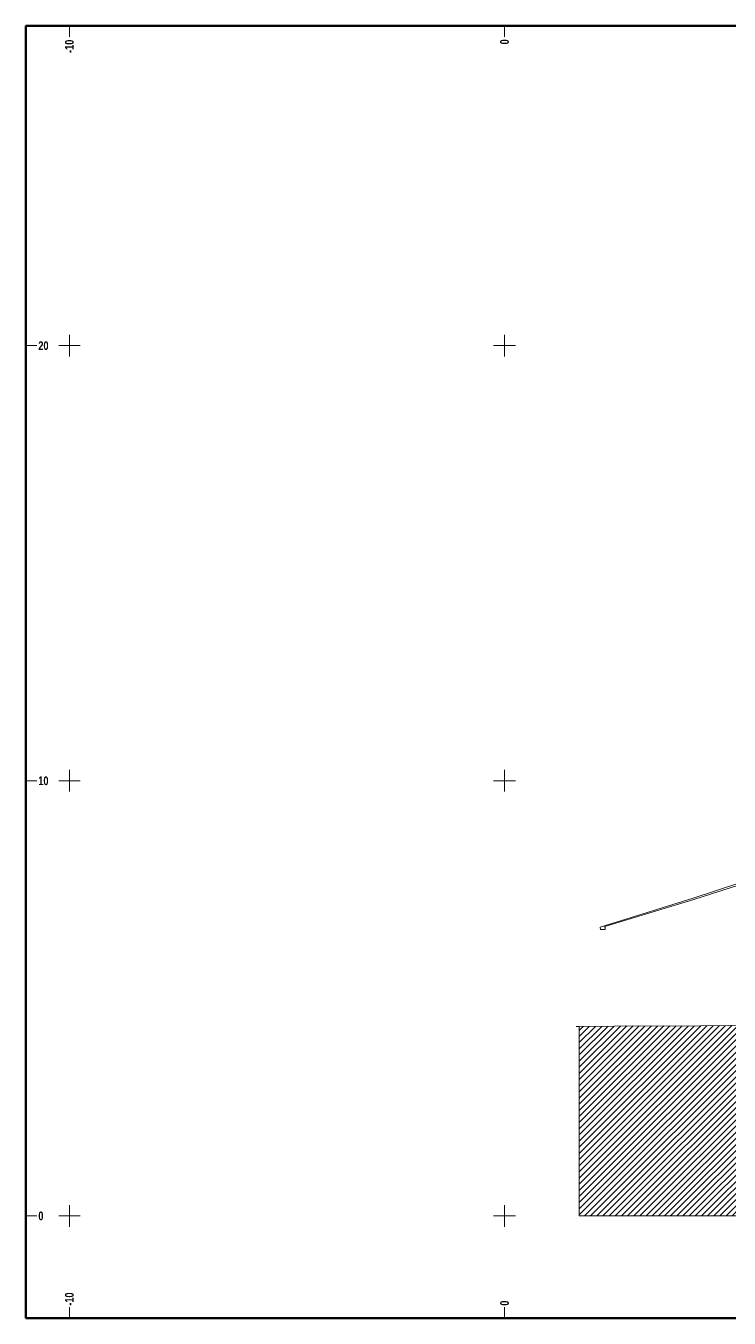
# Model space of a CAD drawing. Header units: millimetres. Extents: x -11 to 31, y -2.4 to 27.4.
# Drawn here: x -11 to 5.16, y -2.35 to 27.35 of the extents above; entities that cross this region are included whole.
import ezdxf

# ---------------------------------------------------------------- set-up
doc = ezdxf.new("R2010")
doc.units = ezdxf.units.MM
doc.layers.get('0').update_dxf_attribs({"lineweight": 9})
doc.layers.add('BATI-MUR', color=1, linetype='Continuous', lineweight=9)
doc.layers.add('Dessin Zones', color=7, linetype='Continuous', lineweight=9)
doc.styles.add('Arial Gras', font='arialbd.ttf', dxfattribs={"width": 0.75})

msp = doc.modelspace()

# ---------------------------------------------------------------- hatches: boundary and pattern name
at = {"layer": 'Dessin Zones'}
h = msp.add_hatch(dxfattribs=at)
h.set_pattern_fill('_USER', color=256, scale=0.1, angle=45, style=0, pattern_type=0)
h.set_pattern_definition([(45, (0, 0), (-0.07071068, 0.07071068), [])])
h.paths.add_polyline_path([(1.7188, 4.3497), (2.5295, 4.3575), (2.7726, 4.3681), (3.4664, 4.3641), (4.4962, 4.3682), (5.1388, 4.3747), (5.8378, 4.3839), (5.9702, 4.3848), (6.1852, 4.3863), (6.1975, 4.4208), (6.3108, 4.4226), (6.3175, 4.4313), (6.4119, 4.4297), (6.4453, 4.4292), (6.4468, 4.4246), (6.47, 4.4232), (6.5505, 4.4185), (6.5541, 4.4067), (6.5993, 4.4), (6.7409, 4.3933), (7.0644, 4.385), (7.4345, 4.3798), (7.5492, 4.3789), (7.6906, 4.3778), (8.2118, 4.3663), (9.0511, 4.3548), (9.9137, 4.35), (10.4485, 4.35), (10.6115, 4.3448), (11.1607, 4.3329), (11.5726, 4.3309), (12.237, 4.3251), (12.7947, 4.3246), (13.3934, 4.3205), (14.3635, 4.3211), (14.9322, 4.3243), (15.4061, 4.3202), (15.9542, 4.3191), (16.7486, 4.3178), (17.8988, 4.3111), (18.1608, 4.3028), (18.5344, 4.2966), (18.9968, 4.2925), (19.3104, 4.2953), (19.574, 4.2937), (20.0528, 4.2929), (20.3681, 4.2937), (20.7525, 4.2929), (21.1943, 4.2953), (21.6066, 4.2995), (22.0254, 4.2962), (22.4508, 4.2896), (22.8524, 4.2765), (23.2721, 4.2592), (23.6121, 4.2556), (23.6664, 4.2554), (24.1845, 4.254), (24.1845, 2.4726), (18.2813, 2.4726), (18.2813, 0), (1.7188, 0)])

# ---------------------------------------------------------------- linework, layer by layer
at = {"linetype": 'Continuous', "lineweight": 60, "flags": 128}
msp.add_lwpolyline([(-11, -2.35), (31, -2.35), (31, 27.35), (-11, 27.35)], close=True, dxfattribs=at)
at = {"linetype": 'Continuous', "lineweight": 20, "flags": 128}
msp.add_lwpolyline([(-11, -2.35), (31, -2.35), (31, 27.35), (-11, 27.35)], close=True, dxfattribs=at)
for points in [[(-10, 27.35), (-10, 27.1)], [(0, 27.35), (0, 27.1)], [(-10, 19.75), (-10, 20.25)], [(0, 19.75), (0, 20.25)], [(-11, 20), (-10.75, 20)], [(-10.2413, 20), (-9.75, 20)], [(-0.25, 20), (0.25, 20)], [(-10, 9.75), (-10, 10.25)], [(0, 9.75), (0, 10.25)], [(-11, 10), (-10.75, 10)], [(-10.2413, 10), (-9.75, 10)], [(-0.25, 10), (0.25, 10)], [(-11, 0), (-10.75, 0)], [(-10.2413, 0), (-9.75, 0)], [(-10, -0.25), (-10, 0.25)], [(-0.25, 0), (0.25, 0)], [(0, -0.25), (0, 0.25)], [(-10, -2.35), (-10, -2.1)], [(0, -2.35), (0, -2.1)]]:
    msp.add_lwpolyline(points, dxfattribs=at)
at = {"layer": 'BATI-MUR', "flags": 128}
for points in [[(5.9933, 7.8489), (4.3367, 7.3033), (2.1984, 6.6325), (2.2036, 6.5839), (2.3101, 6.5787), (2.3166, 6.6286), (2.3035, 6.6352), (2.3035, 6.6496), (4.3472, 7.2697), (5.994, 7.8015)], [(1.6478, 4.3523), (1.7004, 4.3536), (1.7188, 4.3497), (2.5295, 4.3575), (2.7726, 4.3681), (3.4664, 4.3641), (4.4962, 4.3682), (5.1388, 4.3747), (5.8378, 4.3839)], [(1.7188, 4.3497), (1.7188, 0), (18.2813, 0), (18.2813, 2.4726), (24.1845, 2.4726), (24.1845, 4.254)]]:
    msp.add_lwpolyline(points, dxfattribs=at)

# ---------------------------------------------------------------- texts
at = {"linetype": 'Continuous', "lineweight": 20, "style": 'Arial Gras', "width": 0.75}
for s, p in [('0', (0.1, 26.9237)), ('-10', (-9.9, 26.7288)), ('-10', (-9.9, -2.0625)), ('0', (0.1, -2.0625))]:
    msp.add_text(s, height=0.2, rotation=90, dxfattribs=at).set_placement(p)
for s, p in [('20', (-10.7125, 19.9)), ('10', (-10.7125, 9.9)), ('0', (-10.7125, -0.1))]:
    msp.add_text(s, height=0.2, dxfattribs=at).set_placement(p)

doc.saveas('drawing.dxf')
